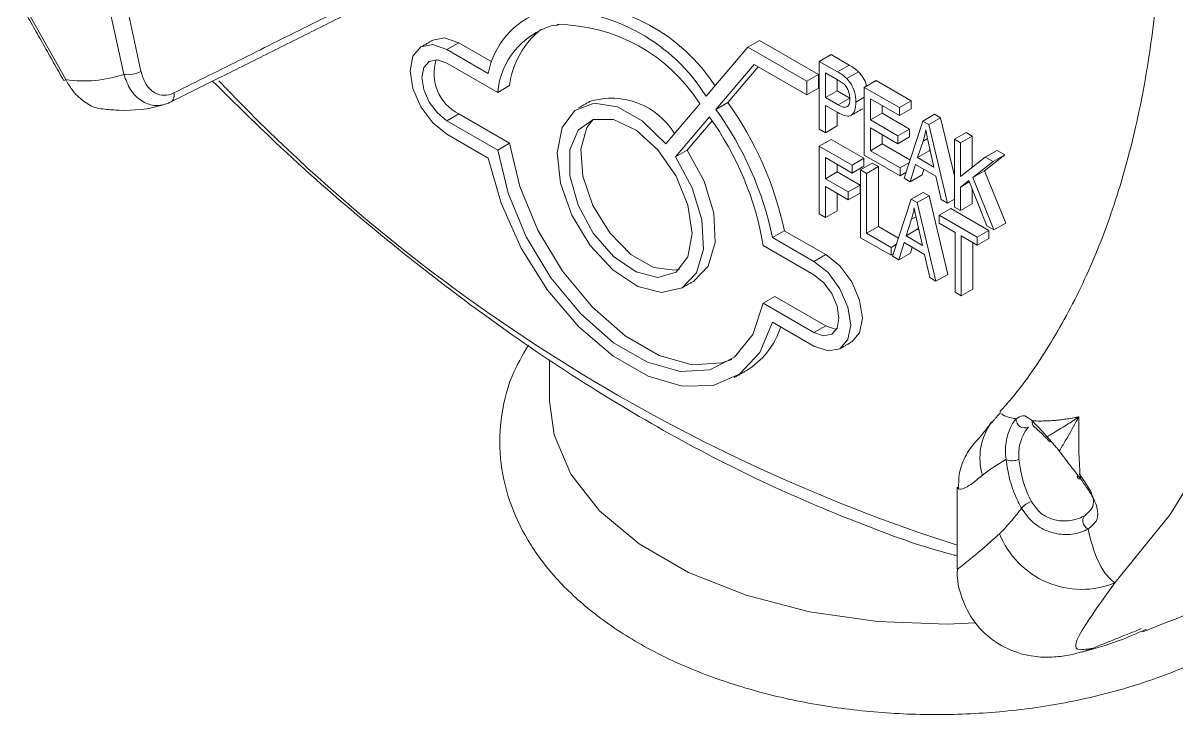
# Model space of a CAD drawing. Extents: x 12.1 to 108.7, y 1 to 80.4.
# Drawn here: x 15.37 to 16.759, y 4.237 to 5.071 of the extents above; entities that cross this region are included whole.
import ezdxf

# ---------------------------------------------------------------- set-up
doc = ezdxf.new("R2010")
doc.units = 0
doc.header["$MEASUREMENT"] = 0
doc.linetypes.add('SLD-Solid', pattern=[0])
doc.layers.get('0').update_dxf_attribs({"linetype": 'CONTINUOUS'})

msp = doc.modelspace()

# ---------------------------------------------------------------- linework, layer by layer
at = {"color": 7, "linetype": 'SLD-Solid', "lineweight": 15}
for p, q in [((15.491, 5.0089), (15.4706, 5.1027)), ((15.3698, 5.0937), (15.4212, 5.0026)), ((15.4934, 5.0971), (15.5118, 5.0125)), ((16.013, 5.0681), (16.0069, 5.0676)), ((16.013, 5.0681), (16.0128, 5.0688)), ((16.013, 5.0681), (16.0147, 5.0691)), ((15.8802, 5.0387), (15.8943, 5.0469)), ((15.9343, 5.0238), (15.8943, 5.0469)), ((16.2424, 5.0415), (16.2565, 5.0497)), ((16.2565, 5.0497), (16.3275, 5.0087)), ((15.93, 5.01), (15.8802, 5.0387)), ((16.1923, 4.9824), (16.2424, 5.0415)), ((16.2424, 5.0415), (16.3134, 5.0005)), ((16.3285, 5.0244), (16.3427, 5.0326)), ((16.3427, 5.0326), (16.3645, 5.02)), ((15.9413, 4.9871), (15.8802, 5.0224)), ((16.2041, 4.9666), (16.25, 5.0208)), ((16.2182, 4.9748), (16.2549, 5.018)), ((16.25, 5.0208), (16.3134, 4.9842)), ((16.3285, 4.9428), (16.3285, 5.0244)), ((16.3285, 5.0244), (16.3503, 5.0119)), ((16.3503, 5.0119), (16.3645, 5.02)), ((16.3134, 5.0005), (16.3275, 5.0087)), ((16.3275, 5.0087), (16.3275, 4.9924)), ((16.3511, 5.0019), (16.3359, 5.0107)), ((16.3359, 5.0107), (16.3359, 4.981)), ((16.35, 5.0025), (16.35, 4.9891)), ((16.3617, 5.0037), (16.3758, 5.0119)), ((15.9413, 4.9871), (15.9554, 4.9953)), ((16.3134, 5.0005), (16.3134, 4.9842)), ((16.3134, 4.9842), (16.3275, 4.9924)), ((16.3359, 4.981), (16.35, 4.9891)), ((16.35, 4.9891), (16.3654, 4.9802)), ((16.3827, 4.9932), (16.3969, 5.0013)), ((16.3827, 4.9115), (16.3827, 4.9932)), ((16.3827, 4.9932), (16.425, 4.9688)), ((16.3969, 5.0013), (16.4391, 4.9769)), ((16.2041, 4.9666), (16.2182, 4.9748)), ((16.3359, 4.981), (16.3513, 4.9721)), ((16.3513, 4.9721), (16.3654, 4.9802)), ((16.3726, 4.9753), (16.3827, 4.9812)), ((16.425, 4.9592), (16.3901, 4.9794)), ((16.3901, 4.9794), (16.3901, 4.9539)), ((16.425, 4.9688), (16.4391, 4.9769)), ((16.4391, 4.9769), (16.4391, 4.9674)), ((15.8802, 4.953), (15.8943, 4.9612)), ((15.8943, 4.9612), (15.9554, 4.9259)), ((16.1436, 4.9251), (16.1845, 4.9733)), ((16.3508, 4.9628), (16.3359, 4.9714)), ((16.3359, 4.9714), (16.3359, 4.9385)), ((16.35, 4.9633), (16.35, 4.9467)), ((16.3901, 4.9539), (16.4042, 4.9621)), ((16.4042, 4.9712), (16.4042, 4.9621)), ((16.4042, 4.9621), (16.4373, 4.943)), ((16.425, 4.9688), (16.425, 4.9592)), ((16.425, 4.9592), (16.4391, 4.9674)), ((16.4531, 4.9526), (16.4672, 4.9607)), ((16.4672, 4.9607), (16.4744, 4.9566)), ((15.8802, 4.953), (15.9413, 4.9177)), ((16.1555, 4.9093), (16.1963, 4.9575)), ((16.1996, 4.9528), (16.1696, 4.9175)), ((16.3359, 4.9385), (16.35, 4.9467)), ((16.3901, 4.9539), (16.4231, 4.9348)), ((16.4305, 4.8839), (16.4531, 4.9526)), ((16.4531, 4.9526), (16.4602, 4.9484)), ((16.4602, 4.9484), (16.4744, 4.9566)), ((16.4602, 4.9484), (16.4828, 4.8537)), ((16.4744, 4.9566), (16.4911, 4.8865)), ((15.8802, 4.9367), (15.93, 4.9079)), ((16.3359, 4.9385), (16.3285, 4.9428)), ((16.4231, 4.9253), (16.3901, 4.9444)), ((16.3901, 4.9444), (16.3901, 4.9168)), ((16.4042, 4.9362), (16.4042, 4.925)), ((16.4231, 4.9348), (16.4373, 4.943)), ((16.4231, 4.9348), (16.4231, 4.9253)), ((16.4231, 4.9253), (16.4373, 4.9335)), ((16.4373, 4.943), (16.4373, 4.9335)), ((16.4911, 4.9306), (16.5052, 4.9388)), ((16.4984, 4.9264), (16.5126, 4.9345)), ((16.5052, 4.9388), (16.5126, 4.9345)), ((16.5126, 4.9345), (16.5126, 4.8967)), ((15.9413, 4.9177), (15.9554, 4.9259)), ((16.3285, 4.9224), (16.3427, 4.9305)), ((16.3285, 4.9224), (16.368, 4.8996)), ((16.3285, 4.8407), (16.3285, 4.9224)), ((16.3427, 4.9305), (16.3822, 4.9077)), ((16.3901, 4.9168), (16.4042, 4.925)), ((16.4042, 4.925), (16.4376, 4.9057)), ((16.4534, 4.9284), (16.4467, 4.9085)), ((16.4534, 4.9284), (16.4588, 4.9315)), ((16.4666, 4.897), (16.4607, 4.9229)), ((16.4616, 4.9189), (16.4608, 4.9167)), ((16.4911, 4.849), (16.4911, 4.9306)), ((16.4911, 4.9306), (16.4984, 4.9264)), ((16.4984, 4.9264), (16.4984, 4.8857)), ((16.1555, 4.9093), (16.1696, 4.9175)), ((16.368, 4.89), (16.3359, 4.9086)), ((16.3359, 4.9086), (16.3359, 4.8831)), ((16.368, 4.8996), (16.3822, 4.9077)), ((16.3822, 4.9077), (16.3822, 4.8982)), ((16.4259, 4.8866), (16.3827, 4.9115)), ((16.3901, 4.9168), (16.4259, 4.8961)), ((16.4467, 4.9085), (16.4608, 4.9167)), ((16.4467, 4.9085), (16.4666, 4.897)), ((16.4608, 4.9167), (16.4623, 4.9158)), ((16.4984, 4.8857), (16.5284, 4.9091)), ((16.5519, 4.9118), (16.5275, 4.8928)), ((16.5284, 4.9091), (16.5426, 4.9172)), ((16.5284, 4.9091), (16.5378, 4.9037)), ((16.5378, 4.9037), (16.5519, 4.9118)), ((16.5426, 4.9172), (16.5519, 4.9118)), ((16.3359, 4.8831), (16.35, 4.8913)), ((16.35, 4.9004), (16.35, 4.8913)), ((16.35, 4.8913), (16.3776, 4.8754)), ((16.368, 4.8996), (16.368, 4.89)), ((16.368, 4.89), (16.3822, 4.8982)), ((16.3781, 4.8937), (16.3923, 4.9019)), ((16.3781, 4.8121), (16.3781, 4.8937)), ((16.3781, 4.8937), (16.3855, 4.8895)), ((16.3855, 4.8895), (16.3996, 4.8977)), ((16.3923, 4.9019), (16.3996, 4.8977)), ((16.3996, 4.8977), (16.3996, 4.8256)), ((16.4259, 4.8961), (16.4365, 4.9023)), ((16.4259, 4.8961), (16.4259, 4.8866)), ((16.4259, 4.8866), (16.4326, 4.8905)), ((16.4443, 4.9004), (16.4381, 4.8795)), ((16.469, 4.8861), (16.4443, 4.9004)), ((16.4543, 4.8946), (16.4523, 4.8877)), ((16.5378, 4.9037), (16.5134, 4.8846)), ((16.5134, 4.8846), (16.5275, 4.8928)), ((16.5275, 4.8928), (16.553, 4.8296)), ((16.3359, 4.8831), (16.3634, 4.8672)), ((16.3855, 4.8895), (16.3855, 4.8174)), ((16.4381, 4.8795), (16.4305, 4.8839)), ((16.4381, 4.8795), (16.4523, 4.8877)), ((16.4752, 4.8581), (16.469, 4.8861)), ((16.5084, 4.8808), (16.4984, 4.873)), ((16.4984, 4.873), (16.5091, 4.8792)), ((16.5304, 4.8263), (16.5084, 4.8808)), ((16.5134, 4.8846), (16.5388, 4.8214)), ((16.3634, 4.8577), (16.3359, 4.8736)), ((16.3359, 4.8736), (16.3359, 4.8365)), ((16.35, 4.8654), (16.35, 4.8446)), ((16.3634, 4.8672), (16.3776, 4.8754)), ((16.3634, 4.8672), (16.3634, 4.8577)), ((16.3634, 4.8577), (16.3776, 4.8659)), ((16.3776, 4.8754), (16.3776, 4.8659)), ((16.4393, 4.8584), (16.4534, 4.8666)), ((16.4464, 4.8543), (16.4606, 4.8625)), ((16.4534, 4.8666), (16.4606, 4.8625)), ((16.4606, 4.8625), (16.4832, 4.7678)), ((16.4984, 4.873), (16.4984, 4.8447)), ((16.5126, 4.8705), (16.5126, 4.8529)), ((16.4167, 4.7898), (16.4393, 4.8584)), ((16.4393, 4.8584), (16.4464, 4.8543)), ((16.4464, 4.8543), (16.469, 4.7596)), ((16.4828, 4.8537), (16.4752, 4.8581)), ((16.4828, 4.8537), (16.4911, 4.8585)), ((16.4984, 4.8447), (16.4911, 4.849)), ((16.4984, 4.8447), (16.5126, 4.8529)), ((16.3359, 4.8365), (16.3285, 4.8407)), ((16.3359, 4.8365), (16.35, 4.8446)), ((16.4396, 4.8343), (16.445, 4.8374)), ((16.4727, 4.8391), (16.4869, 4.8473)), ((16.4727, 4.8391), (16.5186, 4.8126)), ((16.4727, 4.8296), (16.4727, 4.8391)), ((16.4869, 4.8473), (16.5328, 4.8208)), ((16.3855, 4.8174), (16.3996, 4.8256)), ((16.3996, 4.8256), (16.4239, 4.8116)), ((16.4396, 4.8343), (16.4329, 4.8144)), ((16.4329, 4.8144), (16.4471, 4.8226)), ((16.4528, 4.8029), (16.4469, 4.8288)), ((16.4478, 4.8248), (16.4471, 4.8226)), ((16.4471, 4.8226), (16.4485, 4.8217)), ((16.492, 4.8185), (16.4727, 4.8296)), ((16.5186, 4.8126), (16.5328, 4.8208)), ((16.5388, 4.8214), (16.5304, 4.8263)), ((16.5328, 4.8208), (16.5328, 4.8113)), ((16.5388, 4.8214), (16.553, 4.8296)), ((16.2723, 4.8124), (16.2864, 4.8205)), ((16.3221, 4.7836), (16.2723, 4.8124)), ((16.3363, 4.7918), (16.2864, 4.8205)), ((16.4149, 4.7909), (16.3781, 4.8121)), ((16.3855, 4.8174), (16.4149, 4.8004)), ((16.4329, 4.8144), (16.4528, 4.8029)), ((16.492, 4.7464), (16.492, 4.8185)), ((16.5186, 4.8031), (16.4993, 4.8142)), ((16.4993, 4.8142), (16.4993, 4.7421)), ((16.5186, 4.8126), (16.5186, 4.8031)), ((16.5186, 4.8031), (16.5328, 4.8113)), ((16.3221, 4.7673), (16.261, 4.8026)), ((16.4149, 4.8004), (16.4214, 4.8042)), ((16.4149, 4.8004), (16.4149, 4.7909)), ((16.4305, 4.8062), (16.4243, 4.7854)), ((16.4243, 4.7854), (16.4385, 4.7936)), ((16.4552, 4.792), (16.4305, 4.8062)), ((16.4405, 4.8005), (16.4385, 4.7936)), ((16.5135, 4.8061), (16.5135, 4.7503)), ((16.3221, 4.7836), (16.3363, 4.7918)), ((16.4149, 4.7909), (16.4176, 4.7924)), ((16.4243, 4.7854), (16.4167, 4.7898)), ((16.4614, 4.764), (16.4552, 4.792)), ((16.469, 4.7596), (16.4832, 4.7678)), ((16.469, 4.7596), (16.4614, 4.764)), ((16.261, 4.7332), (16.2751, 4.7413)), ((16.2751, 4.7413), (16.3363, 4.706)), ((16.4993, 4.7421), (16.492, 4.7464)), ((16.4993, 4.7421), (16.5135, 4.7503)), ((16.261, 4.7332), (16.3221, 4.6979)), ((16.2723, 4.7103), (16.3221, 4.6815)), ((16.3221, 4.6979), (16.3363, 4.706)), ((16.6443, 4.3129), (16.6583, 4.3179))]:
    msp.add_line(p, q, dxfattribs=at)
at = {"color": 7, "linetype": 'SLD-Solid', "lineweight": 15, "flags": 128}
for points in [[(16.6842, 4.3963), (16.7511, 4.4786), (16.8086, 4.5727), (16.8563, 4.6777), (16.8937, 4.7929), (16.9207, 4.9175), (16.9369, 5.0504), (16.9424, 5.1907), (16.9369, 5.3372), (16.9207, 5.4889), (16.8937, 5.6446), (16.8563, 5.803), (16.8086, 5.9631), (16.7511, 6.1236), (16.6842, 6.2831)], [(15.8802, 5.0387), (15.8633, 5.0446), (15.8489, 5.0418), (15.8393, 5.0308), (15.836, 5.0132), (15.8393, 4.9917), (15.8489, 4.9696), (15.8633, 4.9503), (15.8802, 4.9367)], [(15.8943, 5.0469), (15.8774, 5.0528), (15.8631, 5.05), (15.8631, 5.05)], [(15.8802, 5.0224), (15.8687, 5.0264), (15.8589, 5.0245), (15.8524, 5.017), (15.8501, 5.005), (15.8524, 4.9904), (15.8589, 4.9754), (15.8687, 4.9623), (15.8802, 4.953)], [(15.5514, 4.9865), (15.5516, 4.9844), (15.5516, 4.9825), (15.5513, 4.9807), (15.5509, 4.9791), (15.5502, 4.9777), (15.5492, 4.9766), (15.5482, 4.9757), (15.5469, 4.9752)], [(16.1436, 4.9251), (16.1153, 4.9527), (16.0854, 4.9696), (16.0573, 4.9741), (16.0342, 4.9654), (16.0188, 4.9447), (16.0128, 4.9143), (16.0169, 4.8777), (16.0307, 4.8391), (16.0526, 4.8029), (16.08, 4.7732), (16.1099, 4.7535), (16.1387, 4.7461), (16.1632, 4.7516), (16.1807, 4.7697), (16.189, 4.7981), (16.1872, 4.8336), (16.1756, 4.8721), (16.1555, 4.9093)], [(16.1754, 4.8173), (16.1704, 4.8511), (16.156, 4.8862), (16.1342, 4.9178), (16.108, 4.9415), (16.0808, 4.9543), (16.0564, 4.9544), (16.038, 4.9417), (16.0282, 4.918), (16.0282, 4.8865), (16.038, 4.8514), (16.0564, 4.8175), (16.0808, 4.7894), (16.108, 4.7708), (16.1342, 4.7643), (16.156, 4.7707), (16.1704, 4.7892), (16.1754, 4.8173)], [(16.1602, 4.7741), (16.1544, 4.7728), (16.1289, 4.7761), (16.1016, 4.7919), (16.0762, 4.818), (16.056, 4.8508), (16.0439, 4.8861), (16.0414, 4.9189), (16.0488, 4.9449), (16.0562, 4.9543)], [(15.9554, 4.9259), (15.968, 4.8737), (15.9898, 4.8213), (16.0195, 4.7718), (16.0553, 4.7284), (16.0949, 4.6938), (16.1357, 4.6702), (16.1753, 4.6591), (16.211, 4.6612), (16.223, 4.6654)], [(15.93, 4.9079), (15.9454, 4.8536), (15.9696, 4.7996), (16.0014, 4.7491), (16.039, 4.7049), (16.08, 4.6697), (16.1223, 4.6453), (16.1633, 4.6331), (16.2008, 4.634), (16.2326, 4.6478), (16.2569, 4.6737), (16.2723, 4.7103)], [(15.9413, 4.9177), (15.9538, 4.8656), (15.9757, 4.8131), (16.0054, 4.7636), (16.0412, 4.7202), (16.0807, 4.6856), (16.1216, 4.662), (16.1611, 4.6509), (16.1969, 4.653), (16.2266, 4.6682), (16.2484, 4.6955), (16.261, 4.7332)], [(16.1778, 4.76), (16.1948, 4.7778), (16.2031, 4.8062), (16.2014, 4.8417), (16.1897, 4.8803), (16.1696, 4.9175)], [(16.3221, 4.6815), (16.339, 4.6757), (16.3534, 4.6784), (16.3629, 4.6895), (16.3663, 4.7071), (16.3629, 4.7285), (16.3534, 4.7506), (16.339, 4.77), (16.3221, 4.7836)], [(16.3675, 4.6866), (16.3771, 4.6976), (16.3804, 4.7152), (16.3771, 4.7367), (16.3675, 4.7588), (16.3532, 4.7781), (16.3363, 4.7918)], [(16.3221, 4.6979), (16.3336, 4.6939), (16.3434, 4.6958), (16.3499, 4.7033), (16.3522, 4.7152), (16.3499, 4.7298), (16.3434, 4.7448), (16.3336, 4.758), (16.3221, 4.7673)], [(16.3363, 4.706), (16.3478, 4.702), (16.3492, 4.7019)], [(16.516, 4.3481), (16.4824, 4.3468), (16.3985, 4.3498), (16.3169, 4.3614), (16.2403, 4.3814), (16.1711, 4.4089), (16.1117, 4.4432), (16.0639, 4.4832), (16.0294, 4.5274), (16.0092, 4.5745), (16.0038, 4.6151)], [(16.6429, 4.5218), (16.6415, 4.5216), (16.6404, 4.5217), (16.6396, 4.5221), (16.6392, 4.5228), (16.6392, 4.5237), (16.6395, 4.5249), (16.6399, 4.5256)], [(16.6521, 4.4612), (16.65, 4.4627), (16.6482, 4.4648), (16.6468, 4.4672), (16.646, 4.4697), (16.6457, 4.4722), (16.6461, 4.4745), (16.647, 4.4764), (16.6485, 4.4777)]]:
    msp.add_lwpolyline(points, dxfattribs=at)
at = {"color": 7, "linetype": 'SLD-Solid', "lineweight": 15}
for centre, radius, start, end in [((16.0034, 4.8642), 0.2228, 32.0358, 89.3998), ((16.018, 4.8746), 0.2207, 33.077, 89.52), ((16.026, 4.992), 0.0977, 109.0871, 169.4166), ((16.0336, 4.9789), 0.0927, 106.7276, 174.9005), ((16.0581, 4.9822), 0.1035, 128.6828, 172.7622), ((16.0118, 4.8649), 0.2039, 32.1039, 89.7119), ((15.9192, 5.0098), 0.0546, 162.1557, 242.9158), ((15.4126, 5.0166), 0.0164, 292.0499, 301.6861), ((15.4434, 5.1471), 0.1462, 261.2478, 288.9712), ((15.4962, 5.0404), 0.032, 260.5803, 299.1269), ((17.1403, 6.4538), 2.1132, 223.4307, 252.2075), ((16.0782, 4.8914), 0.0888, 31.2425, 106.6345), ((15.8865, 4.7359), 0.4088, 11.9443, 35.7577), ((15.8723, 4.7277), 0.4088, 11.9443, 35.7577), ((15.8968, 4.7415), 0.3692, 9.5159, 35.7958), ((16.1904, 4.7344), 0.0965, 301.1355, 342.0329), ((16.5944, 4.5468), 0.0725, 143.6032, 196.655), ((16.576, 4.5936), 0.0106, 178.5665, 293.8665), ((16.5928, 4.5904), 0.00816, 171.5451, 231.0192), ((16.5608, 4.5618), 0.0184, 245.8833, 296.1431), ((16.5906, 4.4716), 0.0236, 106.6238, 141.9434), ((16.6443, 4.4947), 0.1062, 201.5974, 292.0665)]:
    msp.add_arc(centre, radius, start, end, dxfattribs=at)
for points, knots in [([(16.5701, 6.0751), (16.5764, 6.0597), (16.6006, 5.9995), (16.6352, 5.8942), (16.6735, 5.7604), (16.7032, 5.6285), (16.7247, 5.4996), (16.7377, 5.3747), (16.7424, 5.2546), (16.7389, 5.1402), (16.7272, 5.0324), (16.7078, 4.9319), (16.6808, 4.8394), (16.6467, 4.7552), (16.6055, 4.6802), (16.571, 4.6304), (16.5496, 4.6067), (16.5457, 4.6023)], [0, 0, 0, 0, 0.025418, 0.099394, 0.173283, 0.247069, 0.320735, 0.39427, 0.467673, 0.540956, 0.614158, 0.68734, 0.760595, 0.8341, 0.908122, 0.983023, 1, 1, 1, 1]), ([(16.3645, 5.02), (16.3666, 5.0188), (16.3704, 5.0166), (16.3742, 5.0133), (16.3758, 5.0119)], [0, 0, 0, 0, 0.5604295, 1, 1, 1, 1]), ([(15.4212, 5.0026), (15.4236, 4.9984), (15.4293, 4.9883), (15.442, 4.9761), (15.4562, 4.9679), (15.4651, 4.9672), (15.4686, 4.9669)], [0, 0, 0, 0, 0.216981, 0.523107, 0.813957, 1, 1, 1, 1]), ([(15.5469, 4.9752), (15.5455, 4.9746), (15.5392, 4.9717), (15.527, 4.9703), (15.5116, 4.9761), (15.4983, 4.9893), (15.4934, 5.0024), (15.491, 5.0089)], [0, 0, 0, 0, 0.06206, 0.280895, 0.514816, 0.758819, 1, 1, 1, 1]), ([(15.5118, 5.0125), (15.5133, 5.0075), (15.5163, 4.9975), (15.5255, 4.9874), (15.5366, 4.9829), (15.5456, 4.9839), (15.5503, 4.986), (15.5514, 4.9865)], [0, 0, 0, 0, 0.2449651, 0.4903746, 0.7230338, 0.9389234, 1, 1, 1, 1]), ([(16.3503, 5.0119), (16.3525, 5.0106), (16.3563, 5.0084), (16.36, 5.0052), (16.3617, 5.0037)], [0, 0, 0, 0, 0.560429, 1, 1, 1, 1]), ([(16.3653, 4.9791), (16.3651, 4.9816), (16.3648, 4.9865), (16.3613, 4.9945), (16.3559, 4.999), (16.3527, 5.0009), (16.3511, 5.0019)], [0, 0, 0, 0, 0.280479, 0.559115, 0.778502, 1, 1, 1, 1]), ([(16.3617, 5.0037), (16.3636, 5.0014), (16.3675, 4.9968), (16.3718, 4.9863), (16.3723, 4.9795), (16.3726, 4.9753)], [0, 0, 0, 0, 0.2795843, 0.5600322, 1, 1, 1, 1]), ([(16.3758, 5.0119), (16.3777, 5.0096), (16.3815, 5.005), (16.3847, 4.9984), (16.3851, 4.9951), (16.3851, 4.9946)], [0, 0, 0, 0, 0.452124, 0.905645, 1, 1, 1, 1]), ([(15.598, 5.0007), (15.6253, 4.9737), (15.6892, 4.9104), (15.7929, 4.8205), (15.9077, 4.7301), (16.024, 4.6493), (16.141, 4.5784), (16.2581, 4.5174), (16.3744, 4.4683), (16.4535, 4.4391), (16.4929, 4.4294), (16.4946, 4.429)], [0, 0, 0, 0, 0.09577, 0.22402, 0.352308, 0.480637, 0.609007, 0.737411, 0.865837, 0.994249, 1, 1, 1, 1]), ([(16.3726, 4.9753), (16.3724, 4.9717), (16.3719, 4.9644), (16.3667, 4.9579), (16.3586, 4.9587), (16.3534, 4.9614), (16.3508, 4.9628)], [0, 0, 0, 0, 0.280511, 0.559034, 0.778919, 1, 1, 1, 1]), ([(16.3513, 4.9721), (16.3533, 4.971), (16.3574, 4.9688), (16.3627, 4.9693), (16.365, 4.9737), (16.3652, 4.9773), (16.3653, 4.9791)], [0, 0, 0, 0, 0.281153, 0.559073, 0.778944, 1, 1, 1, 1]), ([(15.4686, 4.9668), (15.4743, 4.9663), (15.4976, 4.9642), (15.522, 4.967), (15.5395, 4.9725), (15.5407, 4.9729)], [0, 0, 0, 0, 0.229802, 0.948254, 1, 1, 1, 1]), ([(16.4566, 4.942), (16.4562, 4.9393), (16.4553, 4.9346), (16.4539, 4.9303), (16.4534, 4.9284)], [0, 0, 0, 0, 0.559989, 1, 1, 1, 1]), ([(16.4607, 4.9229), (16.4598, 4.9265), (16.4584, 4.9329), (16.4572, 4.9392), (16.4566, 4.942)], [0, 0, 0, 0, 0.560012, 1, 1, 1, 1]), ([(16.4429, 4.8479), (16.4424, 4.8452), (16.4415, 4.8405), (16.4402, 4.8362), (16.4396, 4.8343)], [0, 0, 0, 0, 0.559989, 1, 1, 1, 1]), ([(16.4469, 4.8288), (16.4461, 4.8324), (16.4446, 4.8387), (16.4434, 4.8451), (16.4429, 4.8479)], [0, 0, 0, 0, 0.560012, 1, 1, 1, 1]), ([(15.9783, 4.6828), (15.9711, 4.6705), (15.9546, 4.6418), (15.9435, 4.5929), (15.9433, 4.5399), (15.9559, 4.4888), (15.98, 4.4407), (16.0151, 4.3959), (16.0609, 4.3549), (16.1169, 4.3187), (16.1815, 4.2883), (16.2531, 4.2645), (16.3296, 4.2478), (16.4093, 4.2385), (16.4903, 4.2367), (16.5708, 4.2425), (16.6491, 4.2557), (16.7232, 4.2763), (16.7811, 4.2993), (16.8126, 4.3162), (16.8235, 4.322)], [0, 0, 0, 0, 0.043097, 0.099855, 0.154657, 0.208639, 0.262797, 0.318327, 0.375664, 0.434421, 0.493857, 0.553343, 0.612674, 0.671857, 0.730962, 0.790086, 0.849307, 0.908727, 0.968449, 1, 1, 1, 1]), ([(16.5654, 4.5939), (16.5646, 4.5941), (16.5589, 4.5952), (16.5477, 4.5988), (16.5481, 4.5998), (16.5483, 4.6004)], [0, 0, 0, 0, 0.061349, 0.430172, 1, 1, 1, 1]), ([(16.5361, 4.5905), (16.5332, 4.5865), (16.5255, 4.576), (16.5195, 4.5692), (16.5187, 4.5684), (16.5185, 4.5681)], [0, 0, 0, 0, 0.296939, 0.774565, 1, 1, 1, 1]), ([(16.5654, 4.5939), (16.5647, 4.593), (16.5613, 4.5892), (16.5556, 4.5777), (16.552, 4.5608), (16.5529, 4.5493), (16.5533, 4.545)], [0, 0, 0, 0, 0.1005659, 0.4269452, 0.7873192, 1, 1, 1, 1]), ([(16.5847, 4.5916), (16.584, 4.5922), (16.58, 4.5956), (16.5738, 4.5994), (16.5682, 4.5957), (16.5654, 4.5939)], [0, 0, 0, 0, 0.107934, 0.557954, 1, 1, 1, 1]), ([(16.641, 4.5964), (16.6407, 4.5963), (16.6386, 4.5959), (16.6338, 4.5949), (16.6284, 4.594), (16.6234, 4.5933), (16.6196, 4.5928), (16.615, 4.5923), (16.6114, 4.592), (16.607, 4.5917), (16.6016, 4.5914), (16.5936, 4.5912), (16.5879, 4.5914), (16.5848, 4.5916), (16.5847, 4.5916)], [0, 0, 0, 0, 0.016955, 0.095075, 0.227904, 0.278807, 0.341255, 0.41799, 0.512501, 0.530928, 0.652142, 0.802909, 0.992105, 1, 1, 1, 1]), ([(16.6027, 4.5724), (16.5989, 4.5766), (16.592, 4.5842), (16.587, 4.5893), (16.5847, 4.5916)], [0, 0, 0, 0, 0.554136, 1, 1, 1, 1]), ([(16.6027, 4.5724), (16.6045, 4.5735), (16.6088, 4.576), (16.6186, 4.5818), (16.6281, 4.5877), (16.6362, 4.5931), (16.6387, 4.5948), (16.6401, 4.5957), (16.6405, 4.596), (16.6408, 4.5962), (16.641, 4.5964)], [0, 0, 0, 0, 0.148068, 0.34976, 0.782442, 0.879511, 0.969739, 0.977128, 0.979728, 1, 1, 1, 1]), ([(16.641, 4.5964), (16.6409, 4.5961), (16.6398, 4.5941), (16.6344, 4.5843), (16.6267, 4.5707), (16.6199, 4.5592), (16.6175, 4.5552)], [0, 0, 0, 0, 0.021606, 0.13737, 0.694224, 1, 1, 1, 1]), ([(16.6429, 4.5218), (16.6422, 4.5318), (16.6414, 4.5437), (16.641, 4.558), (16.6409, 4.5633), (16.6408, 4.5679), (16.6408, 4.5719), (16.6408, 4.5754), (16.6408, 4.5783), (16.6408, 4.5809), (16.6408, 4.5831), (16.6408, 4.585), (16.6408, 4.5866), (16.6409, 4.588), (16.6409, 4.5892), (16.6409, 4.5902), (16.6409, 4.5921), (16.641, 4.5941), (16.641, 4.5959), (16.641, 4.5964)], [0, 0, 0, 0, 0.419404, 0.502129, 0.572967, 0.633692, 0.68578, 0.730474, 0.768831, 0.801748, 0.829997, 0.854236, 0.875032, 0.892872, 0.908173, 0.921295, 0.932546, 0.981194, 1, 1, 1, 1]), ([(16.5689, 4.5453), (16.5687, 4.5486), (16.5684, 4.5578), (16.572, 4.5711), (16.5769, 4.5801), (16.5796, 4.5832), (16.5803, 4.584)], [0, 0, 0, 0, 0.20515, 0.562184, 0.8956646, 1, 1, 1, 1]), ([(16.5876, 4.584), (16.5877, 4.5839), (16.5896, 4.5827), (16.5955, 4.5769), (16.6028, 4.5697), (16.6064, 4.5661)], [0, 0, 0, 0, 0.0282509, 0.5157679, 1, 1, 1, 1]), ([(16.5199, 4.5697), (16.5188, 4.5685), (16.5172, 4.5668), (16.5153, 4.5647), (16.5129, 4.5618), (16.5091, 4.5567), (16.502, 4.5451), (16.4961, 4.5288), (16.4963, 4.5158), (16.4963, 4.5105)], [0, 0, 0, 0, 0.257595, 0.389469, 0.446472, 0.496086, 0.617905, 0.84254, 1, 1, 1, 1]), ([(16.5249, 4.5261), (16.5335, 4.5324), (16.5422, 4.5387), (16.5532, 4.545), (16.5533, 4.545)], [0, 0, 0, 0, 0.9957983, 1, 1, 1, 1]), ([(16.5533, 4.545), (16.5545, 4.5373), (16.5569, 4.5218), (16.5641, 4.5012), (16.5699, 4.4902), (16.572, 4.4862)], [0, 0, 0, 0, 0.388278, 0.77842, 1, 1, 1, 1]), ([(16.5839, 4.4943), (16.5822, 4.4977), (16.5775, 4.5073), (16.5718, 4.5252), (16.5698, 4.5386), (16.5689, 4.5453)], [0, 0, 0, 0, 0.220711, 0.610733, 1, 1, 1, 1]), ([(16.6429, 4.5218), (16.642, 4.5231), (16.6366, 4.5302), (16.6276, 4.5415), (16.6203, 4.5514), (16.6175, 4.5552)], [0, 0, 0, 0, 0.122492, 0.6608, 1, 1, 1, 1]), ([(16.4948, 4.5105), (16.4963, 4.5095), (16.4995, 4.5073), (16.5131, 4.516), (16.5227, 4.5242), (16.5249, 4.5261)], [0, 0, 0, 0, 0.419962, 0.864736, 1, 1, 1, 1]), ([(16.6413, 4.5275), (16.6455, 4.5219), (16.6539, 4.5105), (16.6594, 4.4972), (16.6581, 4.4857), (16.6517, 4.4804), (16.6485, 4.4777)], [0, 0, 0, 0, 0.284864, 0.568994, 0.78268, 1, 1, 1, 1]), ([(16.6521, 4.4612), (16.6558, 4.4642), (16.6633, 4.4702), (16.6647, 4.4841), (16.658, 4.5008), (16.648, 4.5147), (16.6429, 4.5218)], [0, 0, 0, 0, 0.214704, 0.426043, 0.709468, 1, 1, 1, 1]), ([(16.4952, 4.5117), (16.4949, 4.5112), (16.4944, 4.5105), (16.4947, 4.5105), (16.4948, 4.5105)], [0, 0, 0, 0, 0.72372, 1, 1, 1, 1]), ([(16.6485, 4.4777), (16.6461, 4.4764), (16.6391, 4.4725), (16.6247, 4.47), (16.6081, 4.4725), (16.5933, 4.4803), (16.587, 4.4896), (16.5839, 4.4943)], [0, 0, 0, 0, 0.126816, 0.373177, 0.587958, 0.793849, 1, 1, 1, 1]), ([(16.572, 4.4862), (16.5684, 4.4815), (16.5594, 4.4698), (16.5507, 4.4609), (16.5455, 4.4556)], [0, 0, 0, 0, 0.405514, 1, 1, 1, 1]), ([(16.572, 4.4862), (16.5762, 4.4803), (16.5844, 4.4685), (16.6028, 4.4579), (16.6231, 4.4535), (16.6406, 4.4555), (16.6492, 4.4598), (16.6521, 4.4612)], [0, 0, 0, 0, 0.213495, 0.424445, 0.639084, 0.878713, 1, 1, 1, 1]), ([(16.6842, 4.3963), (16.6792, 4.4006), (16.6677, 4.4107), (16.6574, 4.439), (16.6527, 4.4586), (16.6521, 4.4612)], [0, 0, 0, 0, 0.394217, 0.920624, 1, 1, 1, 1]), ([(16.5455, 4.4556), (16.5394, 4.4501), (16.5219, 4.4342), (16.5001, 4.4168), (16.4967, 4.4142), (16.4951, 4.4129)], [0, 0, 0, 0, 0.215074, 0.612792, 1, 1, 1, 1]), ([(16.495, 4.413), (16.4948, 4.4117), (16.4938, 4.4016), (16.4989, 4.3777), (16.5145, 4.3472), (16.5398, 4.3238), (16.5679, 4.3109), (16.5934, 4.3064), (16.6153, 4.307), (16.6314, 4.3095), (16.6406, 4.3121), (16.6442, 4.3132)], [0, 0, 0, 0, 0.017892, 0.146334, 0.281003, 0.423245, 0.544549, 0.658431, 0.775826, 0.911767, 1, 1, 1, 1]), ([(16.6583, 4.3179), (16.6519, 4.3167), (16.6389, 4.3143), (16.6355, 4.3216), (16.6446, 4.34), (16.6636, 4.3672), (16.6788, 4.3887), (16.6842, 4.3963)], [0, 0, 0, 0, 0.180504, 0.366966, 0.612055, 0.863561, 1, 1, 1, 1]), ([(16.6444, 4.3129), (16.6595, 4.3171), (16.6856, 4.3243), (16.7111, 4.3356), (16.7219, 4.3404)], [0, 0, 0, 0, 0.577916, 1, 1, 1, 1])]:
    msp.add_open_spline(points, degree=3, knots=knots, dxfattribs=at)
for points in [[(15.5514, 4.9865), (15.8845, 5.1527)], [(15.3705, 5.087), (15.4187, 5.0014)], [(15.7783, 5.0906), (15.5469, 4.9752)], [(15.8631, 5.05), (15.8489, 5.0418)], [(16.0528, 4.9765), (16.0386, 4.9684)], [(16.3668, 4.9594), (16.3809, 4.9675)], [(16.1636, 4.7519), (16.1778, 4.76)], [(16.3534, 4.6784), (16.3675, 4.6866)], [(16.0038, 4.6651), (16.0038, 4.6151)], [(16.2261, 4.6436), (16.2403, 4.6518)], [(16.5468, 4.6015), (16.5362, 4.5897)], [(16.6175, 4.5552), (16.6027, 4.5724)], [(16.4946, 4.5117), (16.4946, 4.4129)], [(16.7178, 4.3374), (17.0561, 4.4701)], [(16.7163, 4.3412), (16.6583, 4.3179)]]:
    msp.add_open_spline(points, degree=1, dxfattribs=at)

doc.saveas('drawing.dxf')
